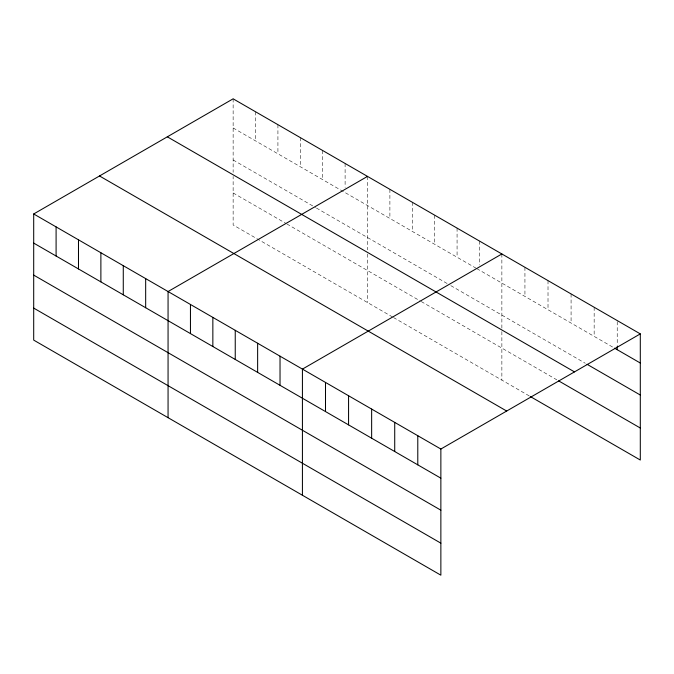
<?xml version="1.0" encoding="UTF-8"?>
<svg xmlns="http://www.w3.org/2000/svg" width="674" height="674" viewBox="0 0 674 674"><rect width="100%" height="100%" fill="white"/><g stroke="black" fill="none" stroke-linecap="round" stroke-linejoin="round"><path stroke-width="0.51" stroke-dasharray="3.37 2.53" d="M233.137 98.825L233.137 172.333M233.137 127.95L475.886 268.1M476.788 268.614L613.677 347.649M233.137 159.965L315.55 207.541M316.443 208.055L447.224 283.56M450.805 285.633L585.285 363.269M233.137 192.949L285.987 223.456M286.88 223.979L420.349 301.034M421.25 301.548L556.884 379.858M392.58 317.016L233.137 224.964L233.137 176.453M393.481 317.53L529.376 395.992M617.224 321.616L617.224 345.543M594.156 307.251L594.156 336.377M571.08 293.931L571.08 323.057M548.013 280.611L548.013 309.737M524.936 267.292L524.936 296.417M501.869 253.972L501.869 328.508M501.869 331.6L501.869 380.111M479.475 241.039L479.475 264.966M457.073 228.115L457.073 257.241M434.679 215.183L434.679 244.308M412.286 202.251L412.286 231.384M389.892 189.327L389.892 218.452M367.498 176.394L367.498 249.902M367.498 254.031L367.498 302.533M345.105 163.47L345.105 187.389M322.711 150.538L322.711 179.663M300.318 137.606L300.318 166.739M277.924 124.682L277.924 153.807M255.53 111.749L255.53 140.874"/><path stroke-width="1.01" d="M33.7 213.97L440.863 449.036L440.863 575.175L33.7 340.109L33.7 213.97L233.137 98.825L640.3 333.891L640.3 460.03L530.261 396.506M367.498 176.394L168.062 291.539L168.062 417.678M501.869 253.972L302.424 369.116L302.424 495.255M440.863 449.036L640.3 333.891M614.562 348.163L640.3 363.025M587.054 364.297L640.3 395.031M167.321 136.822L574.484 371.896M558.662 380.886L640.3 428.015M99.516 175.973L506.68 411.039M33.7 243.095L440.863 478.169M33.7 275.11L440.863 510.176M33.7 308.094L440.863 543.16M617.224 346.579L617.224 349.705M417.787 435.716L417.787 464.849M394.72 422.396L394.72 451.521M371.644 409.076L371.644 438.201M348.568 395.756L348.568 424.881M325.5 382.436L325.5 411.561M280.03 356.184L280.03 385.309M257.637 343.26L257.637 372.385M235.243 330.327L235.243 359.453M212.849 317.395L212.849 346.529M190.456 304.471L190.456 333.596M145.668 278.615L145.668 307.74M123.275 265.682L123.275 294.808M100.881 252.75L100.881 281.884M78.487 239.826L78.487 268.951M56.094 226.894L56.094 256.019"/></g></svg>
